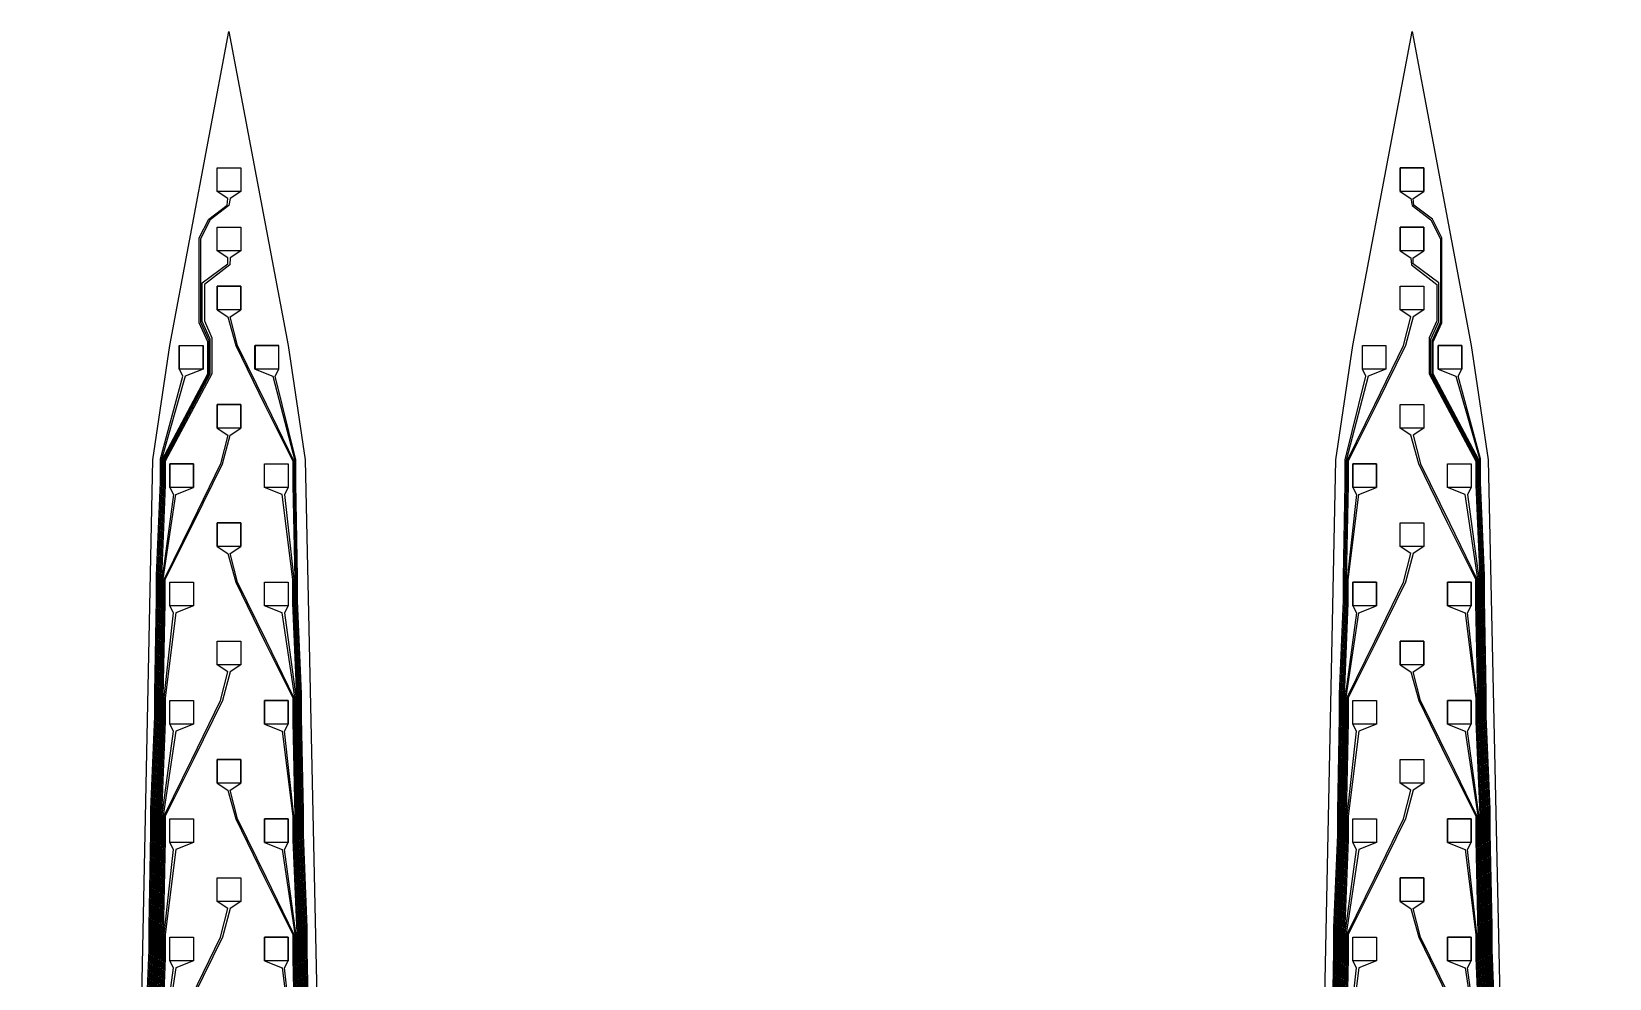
# Model space of a CAD drawing. Header units: inches. Extents: x 106592 to 209533, y 57057 to 74911.
# Drawn here: x 198559 to 199226, y 74511 to 74911 of the extents above; entities that cross this region are included whole.
import ezdxf

# ---------------------------------------------------------------- set-up
doc = ezdxf.new("R2010")
doc.units = ezdxf.units.IN
doc.header["$MEASUREMENT"] = 0
for name, color, linetype in [('metal', 221, 'Continuous'), ('nitride window', 40, 'Continuous'), ('profile', 140, 'Continuous')]:
    doc.layers.add(name, color=color, linetype=linetype)

msp = doc.modelspace()

# ---------------------------------------------------------------- linework, layer by layer
at = {"layer": 'metal'}
for points in [[(198608.02, 74483.62), (198609.62, 74522.81), (198609.62, 74532.81), (198610.42, 74572.41), (198610.42, 74582.41), (198612.02, 74621.61), (198612.02, 74631.61), (198612.82, 74671.2), (198612.82, 74681.2), (198614.42, 74720.4), (198614.42, 74730.4), (198633.62, 74766.79), (198633.62, 74780.23), (198629.97, 74788.37), (198629.97, 74824.27), (198634.02, 74832.17), (198641.86, 74838.09), (198642.12, 74840.79), (198637.62, 74843.79), (198637.62, 74853.79), (198647.62, 74853.79), (198647.62, 74843.79), (198643.12, 74840.79), (198642.58, 74837.91), (198634.61, 74831.85), (198630.61, 74823.76), (198630.61, 74788.53), (198634.13, 74780.79), (198634.13, 74766.79), (198614.82, 74730.2), (198614.82, 74720.2), (198613.22, 74681), (198613.22, 74671), (198612.42, 74631.4), (198612.42, 74621.4), (198610.82, 74582.21), (198610.82, 74572.21), (198610.02, 74532.61), (198610.02, 74522.61), (198608.42, 74483.42)], [(199177.16, 74483.62), (199175.56, 74522.81), (199175.56, 74532.81), (199174.76, 74572.41), (199174.76, 74582.41), (199173.16, 74621.61), (199173.16, 74631.61), (199172.36, 74671.2), (199172.36, 74681.2), (199170.76, 74720.4), (199170.76, 74730.4), (199151.56, 74766.79), (199151.56, 74780.23), (199155.21, 74788.37), (199155.21, 74824.27), (199151.16, 74832.17), (199143.32, 74838.09), (199143.06, 74840.79), (199147.56, 74843.79), (199147.56, 74853.79), (199137.56, 74853.79), (199137.56, 74843.79), (199142.06, 74840.79), (199142.6, 74837.91), (199150.57, 74831.85), (199154.57, 74823.76), (199154.57, 74788.53), (199151.05, 74780.79), (199151.05, 74766.79), (199170.36, 74730.2), (199170.36, 74720.2), (199171.96, 74681), (199171.96, 74671), (199172.76, 74631.4), (199172.76, 74621.4), (199174.36, 74582.21), (199174.36, 74572.21), (199175.16, 74532.61), (199175.16, 74522.61), (199176.76, 74483.42)], [(198608.82, 74483.22), (198610.42, 74522.41), (198610.42, 74532.41), (198611.22, 74572.01), (198611.22, 74582.01), (198612.82, 74621.2), (198612.82, 74631.2), (198613.62, 74670.8), (198613.62, 74680.8), (198615.22, 74719.99), (198615.22, 74729.99), (198634.67, 74766.79), (198634.67, 74781.34), (198631.31, 74788.81), (198631.31, 74805.17), (198642.12, 74813.29), (198642.12, 74815.79), (198637.62, 74818.79), (198637.62, 74828.79), (198647.62, 74828.79), (198647.62, 74818.79), (198643.12, 74815.79), (198642.91, 74812.84), (198632.19, 74804.45), (198632.19, 74789.2), (198635.33, 74781.97), (198635.33, 74766.79), (198615.62, 74729.79), (198615.62, 74719.79), (198614.02, 74680.6), (198614.02, 74670.6), (198613.22, 74631), (198613.22, 74621), (198611.62, 74581.81), (198611.62, 74571.81), (198610.82, 74532.21), (198610.82, 74522.21), (198609.22, 74483.01)], [(199176.36, 74483.22), (199174.76, 74522.41), (199174.76, 74532.41), (199173.96, 74572.01), (199173.96, 74582.01), (199172.36, 74621.2), (199172.36, 74631.2), (199171.56, 74670.8), (199171.56, 74680.8), (199169.96, 74719.99), (199169.96, 74729.99), (199150.51, 74766.79), (199150.51, 74781.34), (199153.87, 74788.81), (199153.87, 74805.17), (199143.06, 74813.29), (199143.06, 74815.79), (199147.56, 74818.79), (199147.56, 74828.79), (199137.56, 74828.79), (199137.56, 74818.79), (199142.06, 74815.79), (199142.27, 74812.84), (199152.99, 74804.45), (199152.99, 74789.2), (199149.85, 74781.97), (199149.85, 74766.79), (199169.56, 74729.79), (199169.56, 74719.79), (199171.16, 74680.6), (199171.16, 74670.6), (199171.96, 74631), (199171.96, 74621), (199173.56, 74581.81), (199173.56, 74571.81), (199174.36, 74532.21), (199174.36, 74522.21), (199175.96, 74483.01)], [(198675.62, 74482.81), (198674.82, 74522.41), (198674.82, 74532.41), (198673.22, 74571.61), (198673.22, 74581.61), (198672.42, 74621.2), (198672.42, 74631.2), (198670.82, 74670.4), (198670.82, 74680.4), (198670.02, 74719.99), (198670.02, 74729.99), (198658.38, 74753.79), (198646.16, 74778.79), (198643.12, 74790.79), (198647.62, 74793.79), (198647.62, 74803.79), (198637.62, 74803.79), (198637.62, 74793.79), (198642.12, 74790.79), (198645.43, 74778.79), (198657.62, 74753.79), (198669.62, 74729.79), (198669.62, 74719.79), (198670.42, 74680.2), (198670.42, 74670.2), (198672.02, 74631), (198672.02, 74621), (198672.82, 74581.4), (198672.82, 74571.4), (198674.42, 74532.21), (198674.42, 74522.21), (198675.22, 74482.61)], [(199109.56, 74482.81), (199110.36, 74522.41), (199110.36, 74532.41), (199111.96, 74571.61), (199111.96, 74581.61), (199112.76, 74621.2), (199112.76, 74631.2), (199114.36, 74670.4), (199114.36, 74680.4), (199115.16, 74719.99), (199115.16, 74729.99), (199126.8, 74753.79), (199139.02, 74778.79), (199142.06, 74790.79), (199137.56, 74793.79), (199137.56, 74803.79), (199147.56, 74803.79), (199147.56, 74793.79), (199143.06, 74790.79), (199139.75, 74778.79), (199127.56, 74753.79), (199115.56, 74729.79), (199115.56, 74719.79), (199114.76, 74680.2), (199114.76, 74670.2), (199113.16, 74631), (199113.16, 74621), (199112.36, 74581.4), (199112.36, 74571.4), (199110.76, 74532.21), (199110.76, 74522.21), (199109.96, 74482.61)], [(198607.22, 74484.02), (198608.82, 74523.22), (198608.82, 74533.22), (198609.62, 74572.81), (198609.62, 74582.81), (198611.22, 74622.01), (198611.22, 74632.01), (198612.02, 74671.61), (198612.02, 74681.61), (198613.62, 74720.8), (198613.62, 74730.8), (198623.12, 74765.79), (198621.62, 74768.79), (198621.62, 74778.79), (198631.62, 74778.79), (198631.62, 74768.79), (198624.12, 74765.79), (198614.02, 74730.6), (198614.02, 74720.6), (198612.42, 74681.4), (198612.42, 74671.4), (198611.62, 74631.81), (198611.62, 74621.81), (198610.02, 74582.61), (198610.02, 74572.61), (198609.22, 74533.01), (198609.22, 74523.01), (198607.62, 74483.82)], [(198676.42, 74483.22), (198675.62, 74522.81), (198675.62, 74532.81), (198674.02, 74572.01), (198674.02, 74582.01), (198673.22, 74621.61), (198673.22, 74631.61), (198671.62, 74670.8), (198671.62, 74680.8), (198670.82, 74720.4), (198670.82, 74730.4), (198662.12, 74765.79), (198663.62, 74768.79), (198663.62, 74778.79), (198653.62, 74778.79), (198653.62, 74768.79), (198661.12, 74765.79), (198670.42, 74730.2), (198670.42, 74720.2), (198671.22, 74680.6), (198671.22, 74670.6), (198672.82, 74631.4), (198672.82, 74621.4), (198673.62, 74581.81), (198673.62, 74571.81), (198675.22, 74532.61), (198675.22, 74522.61), (198676.02, 74483.01)], [(199108.76, 74483.22), (199109.56, 74522.81), (199109.56, 74532.81), (199111.16, 74572.01), (199111.16, 74582.01), (199111.96, 74621.61), (199111.96, 74631.61), (199113.56, 74670.8), (199113.56, 74680.8), (199114.36, 74720.4), (199114.36, 74730.4), (199123.06, 74765.79), (199121.56, 74768.79), (199121.56, 74778.79), (199131.56, 74778.79), (199131.56, 74768.79), (199124.06, 74765.79), (199114.76, 74730.2), (199114.76, 74720.2), (199113.96, 74680.6), (199113.96, 74670.6), (199112.36, 74631.4), (199112.36, 74621.4), (199111.56, 74581.81), (199111.56, 74571.81), (199109.96, 74532.61), (199109.96, 74522.61), (199109.16, 74483.01)], [(199177.96, 74484.02), (199176.36, 74523.22), (199176.36, 74533.22), (199175.56, 74572.81), (199175.56, 74582.81), (199173.96, 74622.01), (199173.96, 74632.01), (199173.16, 74671.61), (199173.16, 74681.61), (199171.56, 74720.8), (199171.56, 74730.8), (199162.06, 74765.79), (199163.56, 74768.79), (199163.56, 74778.79), (199153.56, 74778.79), (199153.56, 74768.79), (199161.06, 74765.79), (199171.16, 74730.6), (199171.16, 74720.6), (199172.76, 74681.4), (199172.76, 74671.4), (199173.56, 74631.81), (199173.56, 74621.81), (199175.16, 74582.61), (199175.16, 74572.61), (199175.96, 74533.01), (199175.96, 74523.01), (199177.56, 74483.82)], [(198610.82, 74482.21), (198612.42, 74521.4), (198612.42, 74531.4), (198613.22, 74571), (198613.22, 74581), (198614.82, 74620.2), (198614.82, 74630.2), (198615.62, 74669.79), (198615.62, 74679.79), (198627.62, 74703.79), (198639.81, 74728.79), (198643.12, 74740.79), (198647.62, 74743.79), (198647.62, 74753.79), (198637.62, 74753.79), (198637.62, 74743.79), (198642.12, 74740.79), (198639.08, 74728.79), (198626.86, 74703.79), (198615.22, 74679.99), (198615.22, 74669.99), (198614.42, 74630.4), (198614.42, 74620.4), (198612.82, 74581.2), (198612.82, 74571.2), (198612.02, 74531.61), (198612.02, 74521.61), (198610.42, 74482.41)], [(199174.36, 74482.21), (199172.76, 74521.4), (199172.76, 74531.4), (199171.96, 74571), (199171.96, 74581), (199170.36, 74620.2), (199170.36, 74630.2), (199169.56, 74669.79), (199169.56, 74679.79), (199157.56, 74703.79), (199145.37, 74728.79), (199142.06, 74740.79), (199137.56, 74743.79), (199137.56, 74753.79), (199147.56, 74753.79), (199147.56, 74743.79), (199143.06, 74740.79), (199146.1, 74728.79), (199158.33, 74703.79), (199169.96, 74679.99), (199169.96, 74669.99), (199170.76, 74630.4), (199170.76, 74620.4), (199172.36, 74581.2), (199172.36, 74571.2), (199173.16, 74531.61), (199173.16, 74521.61), (199174.76, 74482.41)], [(198610.02, 74482.61), (198611.62, 74521.81), (198611.62, 74531.81), (198612.42, 74571.4), (198612.42, 74581.4), (198614.02, 74620.6), (198614.02, 74630.6), (198614.82, 74670.2), (198614.82, 74680.2), (198620.12, 74715.79), (198627.62, 74718.79), (198627.62, 74728.79), (198617.62, 74728.79), (198617.62, 74718.79), (198619.12, 74715.79), (198614.42, 74680.4), (198614.42, 74670.4), (198613.62, 74630.8), (198613.62, 74620.8), (198612.02, 74581.61), (198612.02, 74571.61), (198611.22, 74532.01), (198611.22, 74522.01), (198609.62, 74482.81)], [(198674.42, 74482.21), (198673.62, 74521.81), (198673.62, 74531.81), (198672.02, 74571), (198672.02, 74581), (198671.22, 74620.6), (198671.22, 74630.6), (198669.62, 74669.79), (198669.62, 74679.79), (198665.12, 74715.79), (198657.62, 74718.79), (198657.62, 74728.79), (198667.62, 74728.79), (198667.62, 74718.79), (198666.12, 74715.79), (198670.02, 74679.99), (198670.02, 74669.99), (198671.62, 74630.8), (198671.62, 74620.8), (198672.42, 74581.2), (198672.42, 74571.2), (198674.02, 74532.01), (198674.02, 74522.01), (198674.82, 74482.41)], [(199110.76, 74482.21), (199111.56, 74521.81), (199111.56, 74531.81), (199113.16, 74571), (199113.16, 74581), (199113.96, 74620.6), (199113.96, 74630.6), (199115.56, 74669.79), (199115.56, 74679.79), (199120.06, 74715.79), (199127.56, 74718.79), (199127.56, 74728.79), (199117.56, 74728.79), (199117.56, 74718.79), (199119.06, 74715.79), (199115.16, 74679.99), (199115.16, 74669.99), (199113.56, 74630.8), (199113.56, 74620.8), (199112.76, 74581.2), (199112.76, 74571.2), (199111.16, 74532.01), (199111.16, 74522.01), (199110.36, 74482.41)], [(199175.16, 74482.61), (199173.56, 74521.81), (199173.56, 74531.81), (199172.76, 74571.4), (199172.76, 74581.4), (199171.16, 74620.6), (199171.16, 74630.6), (199170.36, 74670.2), (199170.36, 74680.2), (199165.06, 74715.79), (199157.56, 74718.79), (199157.56, 74728.79), (199167.56, 74728.79), (199167.56, 74718.79), (199166.06, 74715.79), (199170.76, 74680.4), (199170.76, 74670.4), (199171.56, 74630.8), (199171.56, 74620.8), (199173.16, 74581.61), (199173.16, 74571.61), (199173.96, 74532.01), (199173.96, 74522.01), (199175.56, 74482.81)], [(198673.22, 74481.61), (198672.42, 74521.2), (198672.42, 74531.2), (198670.82, 74570.4), (198670.82, 74580.4), (198670.02, 74619.99), (198670.02, 74629.99), (198658.38, 74653.79), (198646.16, 74678.79), (198643.12, 74690.79), (198647.62, 74693.79), (198647.62, 74703.79), (198637.62, 74703.79), (198637.62, 74693.79), (198642.12, 74690.79), (198645.43, 74678.79), (198657.62, 74653.79), (198669.62, 74629.79), (198669.62, 74619.79), (198670.42, 74580.2), (198670.42, 74570.2), (198672.02, 74531), (198672.02, 74521), (198672.82, 74481.4)], [(199111.96, 74481.61), (199112.76, 74521.2), (199112.76, 74531.2), (199114.36, 74570.4), (199114.36, 74580.4), (199115.16, 74619.99), (199115.16, 74629.99), (199126.8, 74653.79), (199139.02, 74678.79), (199142.06, 74690.79), (199137.56, 74693.79), (199137.56, 74703.79), (199147.56, 74703.79), (199147.56, 74693.79), (199143.06, 74690.79), (199139.75, 74678.79), (199127.56, 74653.79), (199115.56, 74629.79), (199115.56, 74619.79), (199114.76, 74580.2), (199114.76, 74570.2), (199113.16, 74531), (199113.16, 74521), (199112.36, 74481.4)], [(198611.22, 74482.01), (198612.82, 74521.2), (198612.82, 74531.2), (198613.62, 74570.8), (198613.62, 74580.8), (198615.22, 74619.99), (198615.22, 74629.99), (198619.12, 74665.79), (198617.62, 74668.79), (198617.62, 74678.79), (198627.62, 74678.79), (198627.62, 74668.79), (198620.12, 74665.79), (198615.62, 74629.79), (198615.62, 74619.79), (198614.02, 74580.6), (198614.02, 74570.6), (198613.22, 74531), (198613.22, 74521), (198611.62, 74481.81)], [(198673.62, 74481.81), (198672.82, 74521.4), (198672.82, 74531.4), (198671.22, 74570.6), (198671.22, 74580.6), (198670.42, 74620.2), (198670.42, 74630.2), (198665.12, 74665.79), (198657.62, 74668.79), (198657.62, 74678.79), (198667.62, 74678.79), (198667.62, 74668.79), (198666.12, 74665.79), (198670.82, 74630.4), (198670.82, 74620.4), (198671.62, 74580.8), (198671.62, 74570.8), (198673.22, 74531.61), (198673.22, 74521.61), (198674.02, 74482.01)], [(199111.56, 74481.81), (199112.36, 74521.4), (199112.36, 74531.4), (199113.96, 74570.6), (199113.96, 74580.6), (199114.76, 74620.2), (199114.76, 74630.2), (199120.06, 74665.79), (199127.56, 74668.79), (199127.56, 74678.79), (199117.56, 74678.79), (199117.56, 74668.79), (199119.06, 74665.79), (199114.36, 74630.4), (199114.36, 74620.4), (199113.56, 74580.8), (199113.56, 74570.8), (199111.96, 74531.61), (199111.96, 74521.61), (199111.16, 74482.01)], [(199173.96, 74482.01), (199172.36, 74521.2), (199172.36, 74531.2), (199171.56, 74570.8), (199171.56, 74580.8), (199169.96, 74619.99), (199169.96, 74629.99), (199166.06, 74665.79), (199167.56, 74668.79), (199167.56, 74678.79), (199157.56, 74678.79), (199157.56, 74668.79), (199165.06, 74665.79), (199169.56, 74629.79), (199169.56, 74619.79), (199171.16, 74580.6), (199171.16, 74570.6), (199171.96, 74531), (199171.96, 74521), (199173.56, 74481.81)], [(198612.82, 74481.2), (198614.42, 74520.4), (198614.42, 74530.4), (198615.22, 74569.99), (198615.22, 74579.99), (198626.86, 74603.79), (198639.08, 74628.79), (198642.12, 74640.79), (198637.62, 74643.79), (198637.62, 74653.79), (198647.62, 74653.79), (198647.62, 74643.79), (198643.12, 74640.79), (198639.81, 74628.79), (198627.62, 74603.79), (198615.62, 74579.79), (198615.62, 74569.79), (198614.82, 74530.2), (198614.82, 74520.2), (198613.22, 74481)], [(199172.36, 74481.2), (199170.76, 74520.4), (199170.76, 74530.4), (199169.96, 74569.99), (199169.96, 74579.99), (199158.33, 74603.79), (199146.1, 74628.79), (199143.06, 74640.79), (199147.56, 74643.79), (199147.56, 74653.79), (199137.56, 74653.79), (199137.56, 74643.79), (199142.06, 74640.79), (199145.37, 74628.79), (199157.56, 74603.79), (199169.56, 74579.79), (199169.56, 74569.79), (199170.36, 74530.2), (199170.36, 74520.2), (199171.96, 74481)], [(198612.02, 74481.61), (198613.62, 74520.8), (198613.62, 74530.8), (198614.42, 74570.4), (198614.42, 74580.4), (198619.12, 74615.79), (198617.62, 74618.79), (198617.62, 74628.79), (198627.62, 74628.79), (198627.62, 74618.79), (198620.12, 74615.79), (198614.82, 74580.2), (198614.82, 74570.2), (198614.02, 74530.6), (198614.02, 74520.6), (198612.42, 74481.4)], [(198672.42, 74481.2), (198671.62, 74520.8), (198671.62, 74530.8), (198670.02, 74569.99), (198670.02, 74579.99), (198666.12, 74615.79), (198667.62, 74618.79), (198667.62, 74628.79), (198657.62, 74628.79), (198657.62, 74618.79), (198665.12, 74615.79), (198669.62, 74579.79), (198669.62, 74569.79), (198671.22, 74530.6), (198671.22, 74520.6), (198672.02, 74481)], [(199112.76, 74481.2), (199113.56, 74520.8), (199113.56, 74530.8), (199115.16, 74569.99), (199115.16, 74579.99), (199119.06, 74615.79), (199117.56, 74618.79), (199117.56, 74628.79), (199127.56, 74628.79), (199127.56, 74618.79), (199120.06, 74615.79), (199115.56, 74579.79), (199115.56, 74569.79), (199113.96, 74530.6), (199113.96, 74520.6), (199113.16, 74481)], [(199173.16, 74481.61), (199171.56, 74520.8), (199171.56, 74530.8), (199170.76, 74570.4), (199170.76, 74580.4), (199166.06, 74615.79), (199167.56, 74618.79), (199167.56, 74628.79), (199157.56, 74628.79), (199157.56, 74618.79), (199165.06, 74615.79), (199170.36, 74580.2), (199170.36, 74570.2), (199171.16, 74530.6), (199171.16, 74520.6), (199172.76, 74481.4)], [(198670.82, 74480.4), (198670.02, 74519.99), (198670.02, 74529.99), (198658.38, 74553.79), (198646.16, 74578.79), (198643.12, 74590.79), (198647.62, 74593.79), (198647.62, 74603.79), (198637.62, 74603.79), (198637.62, 74593.79), (198642.12, 74590.79), (198645.43, 74578.79), (198657.62, 74553.79), (198669.62, 74529.79), (198669.62, 74519.79), (198670.42, 74480.2)], [(199114.36, 74480.4), (199115.16, 74519.99), (199115.16, 74529.99), (199126.8, 74553.79), (199139.02, 74578.79), (199142.06, 74590.79), (199137.56, 74593.79), (199137.56, 74603.79), (199147.56, 74603.79), (199147.56, 74593.79), (199143.06, 74590.79), (199139.75, 74578.79), (199127.56, 74553.79), (199115.56, 74529.79), (199115.56, 74519.79), (199114.76, 74480.2)], [(198613.62, 74480.8), (198615.22, 74519.99), (198615.22, 74529.99), (198619.12, 74565.79), (198617.62, 74568.79), (198617.62, 74578.79), (198627.62, 74578.79), (198627.62, 74568.79), (198620.12, 74565.79), (198615.62, 74529.79), (198615.62, 74519.79), (198614.02, 74480.6)], [(198671.62, 74480.8), (198670.82, 74520.4), (198670.82, 74530.4), (198666.12, 74565.79), (198667.62, 74568.79), (198667.62, 74578.79), (198657.62, 74578.79), (198657.62, 74568.79), (198665.12, 74565.79), (198670.42, 74530.2), (198670.42, 74520.2), (198671.22, 74480.6)], [(199113.56, 74480.8), (199114.36, 74520.4), (199114.36, 74530.4), (199119.06, 74565.79), (199117.56, 74568.79), (199117.56, 74578.79), (199127.56, 74578.79), (199127.56, 74568.79), (199120.06, 74565.79), (199114.76, 74530.2), (199114.76, 74520.2), (199113.96, 74480.6)], [(199171.56, 74480.8), (199169.96, 74519.99), (199169.96, 74529.99), (199166.06, 74565.79), (199167.56, 74568.79), (199167.56, 74578.79), (199157.56, 74578.79), (199157.56, 74568.79), (199165.06, 74565.79), (199169.56, 74529.79), (199169.56, 74519.79), (199171.16, 74480.6)], [(198626.86, 74503.79), (198639.08, 74528.79), (198642.12, 74540.79), (198637.62, 74543.79), (198637.62, 74553.79), (198647.62, 74553.79), (198647.62, 74543.79), (198643.12, 74540.79), (198639.81, 74528.79), (198627.62, 74503.79)], [(199158.33, 74503.79), (199146.1, 74528.79), (199143.06, 74540.79), (199147.56, 74543.79), (199147.56, 74553.79), (199137.56, 74553.79), (199137.56, 74543.79), (199142.06, 74540.79), (199145.37, 74528.79), (199157.56, 74503.79)], [(198614.42, 74480.4), (198619.12, 74515.79), (198617.62, 74518.79), (198617.62, 74528.79), (198627.62, 74528.79), (198627.62, 74518.79), (198620.12, 74515.79), (198614.82, 74480.2)], [(198670.02, 74479.99), (198666.12, 74515.79), (198667.62, 74518.79), (198667.62, 74528.79), (198657.62, 74528.79), (198657.62, 74518.79), (198665.12, 74515.79), (198669.62, 74479.79)], [(199115.16, 74479.99), (199119.06, 74515.79), (199117.56, 74518.79), (199117.56, 74528.79), (199127.56, 74528.79), (199127.56, 74518.79), (199120.06, 74515.79), (199115.56, 74479.79)], [(199170.76, 74480.4), (199166.06, 74515.79), (199167.56, 74518.79), (199167.56, 74528.79), (199157.56, 74528.79), (199157.56, 74518.79), (199165.06, 74515.79), (199170.36, 74480.2)]]:
    msp.add_lwpolyline(points, dxfattribs=at)
at = {"layer": 'nitride window'}
for points in [[(198637.56, 74843.79), (198637.56, 74853.79), (198647.56, 74853.79), (198647.56, 74843.79)], [(199137.56, 74843.79), (199137.56, 74853.79), (199147.56, 74853.79), (199147.56, 74843.79)], [(198637.56, 74818.79), (198637.56, 74828.79), (198647.56, 74828.79), (198647.56, 74818.79)], [(199137.56, 74818.79), (199137.56, 74828.79), (199147.56, 74828.79), (199147.56, 74818.79)], [(198637.56, 74793.79), (198637.56, 74803.79), (198647.56, 74803.79), (198647.56, 74793.79)], [(199137.56, 74793.79), (199137.56, 74803.79), (199147.56, 74803.79), (199147.56, 74793.79)], [(198621.56, 74768.79), (198621.56, 74778.79), (198631.56, 74778.79), (198631.56, 74768.79)], [(198653.56, 74768.79), (198653.56, 74778.79), (198663.56, 74778.79), (198663.56, 74768.79)], [(199121.56, 74768.79), (199121.56, 74778.79), (199131.56, 74778.79), (199131.56, 74768.79)], [(199153.56, 74768.79), (199153.56, 74778.79), (199163.56, 74778.79), (199163.56, 74768.79)], [(198637.56, 74743.79), (198637.56, 74753.79), (198647.56, 74753.79), (198647.56, 74743.79)], [(199137.56, 74743.79), (199137.56, 74753.79), (199147.56, 74753.79), (199147.56, 74743.79)], [(198617.56, 74718.79), (198617.56, 74728.79), (198627.56, 74728.79), (198627.56, 74718.79)], [(198657.56, 74718.79), (198657.56, 74728.79), (198667.56, 74728.79), (198667.56, 74718.79)], [(199117.56, 74718.79), (199117.56, 74728.79), (199127.56, 74728.79), (199127.56, 74718.79)], [(199157.56, 74718.79), (199157.56, 74728.79), (199167.56, 74728.79), (199167.56, 74718.79)], [(198637.56, 74693.79), (198637.56, 74703.79), (198647.56, 74703.79), (198647.56, 74693.79)], [(199137.56, 74693.79), (199137.56, 74703.79), (199147.56, 74703.79), (199147.56, 74693.79)], [(198617.56, 74668.79), (198617.56, 74678.79), (198627.56, 74678.79), (198627.56, 74668.79)], [(198657.56, 74668.79), (198657.56, 74678.79), (198667.56, 74678.79), (198667.56, 74668.79)], [(199117.56, 74668.79), (199117.56, 74678.79), (199127.56, 74678.79), (199127.56, 74668.79)], [(199157.56, 74668.79), (199157.56, 74678.79), (199167.56, 74678.79), (199167.56, 74668.79)], [(198637.56, 74643.79), (198637.56, 74653.79), (198647.56, 74653.79), (198647.56, 74643.79)], [(199137.56, 74643.79), (199137.56, 74653.79), (199147.56, 74653.79), (199147.56, 74643.79)], [(198617.56, 74618.79), (198617.56, 74628.79), (198627.56, 74628.79), (198627.56, 74618.79)], [(198657.56, 74618.79), (198657.56, 74628.79), (198667.56, 74628.79), (198667.56, 74618.79)], [(199117.56, 74618.79), (199117.56, 74628.79), (199127.56, 74628.79), (199127.56, 74618.79)], [(199157.56, 74618.79), (199157.56, 74628.79), (199167.56, 74628.79), (199167.56, 74618.79)], [(198637.56, 74593.79), (198637.56, 74603.79), (198647.56, 74603.79), (198647.56, 74593.79)], [(199137.56, 74593.79), (199137.56, 74603.79), (199147.56, 74603.79), (199147.56, 74593.79)], [(198617.56, 74568.79), (198617.56, 74578.79), (198627.56, 74578.79), (198627.56, 74568.79)], [(198657.56, 74568.79), (198657.56, 74578.79), (198667.56, 74578.79), (198667.56, 74568.79)], [(199117.56, 74568.79), (199117.56, 74578.79), (199127.56, 74578.79), (199127.56, 74568.79)], [(199157.56, 74568.79), (199157.56, 74578.79), (199167.56, 74578.79), (199167.56, 74568.79)], [(198637.56, 74543.79), (198637.56, 74553.79), (198647.56, 74553.79), (198647.56, 74543.79)], [(199137.56, 74543.79), (199137.56, 74553.79), (199147.56, 74553.79), (199147.56, 74543.79)], [(198617.56, 74518.79), (198617.56, 74528.79), (198627.56, 74528.79), (198627.56, 74518.79)], [(198657.56, 74518.79), (198657.56, 74528.79), (198667.56, 74528.79), (198667.56, 74518.79)], [(199117.56, 74518.79), (199117.56, 74528.79), (199127.56, 74528.79), (199127.56, 74518.79)], [(199157.56, 74518.79), (199157.56, 74528.79), (199167.56, 74528.79), (199167.56, 74518.79)]]:
    msp.add_lwpolyline(points, close=True, dxfattribs=at)
at = {"layer": 'profile'}
for points in [[(198559.19, 68431.39), (198559.16, 71803.08), (198576.16, 72718.11), (198600.16, 74226.03), (198600.16, 74226.03), (198610.36, 74730.4), (198617.56, 74778.79), (198642.59, 74911.39), (198667.56, 74778.79), (198674.76, 74730.4), (198685.76, 74226.44), (198709.76, 72718.31), (198725.96, 71803.08), (198725.99, 68431.39)], [(199059.19, 68431.39), (199059.16, 71803.08), (199076.16, 72718.11), (199100.16, 74226.03), (199100.16, 74226.03), (199110.36, 74730.4), (199117.56, 74778.79), (199142.59, 74911.39), (199167.56, 74778.79), (199174.76, 74730.4), (199185.76, 74226.44), (199209.76, 72718.31), (199225.96, 71803.08), (199225.99, 68431.39)]]:
    msp.add_lwpolyline(points, dxfattribs=at)

doc.saveas('drawing.dxf')
